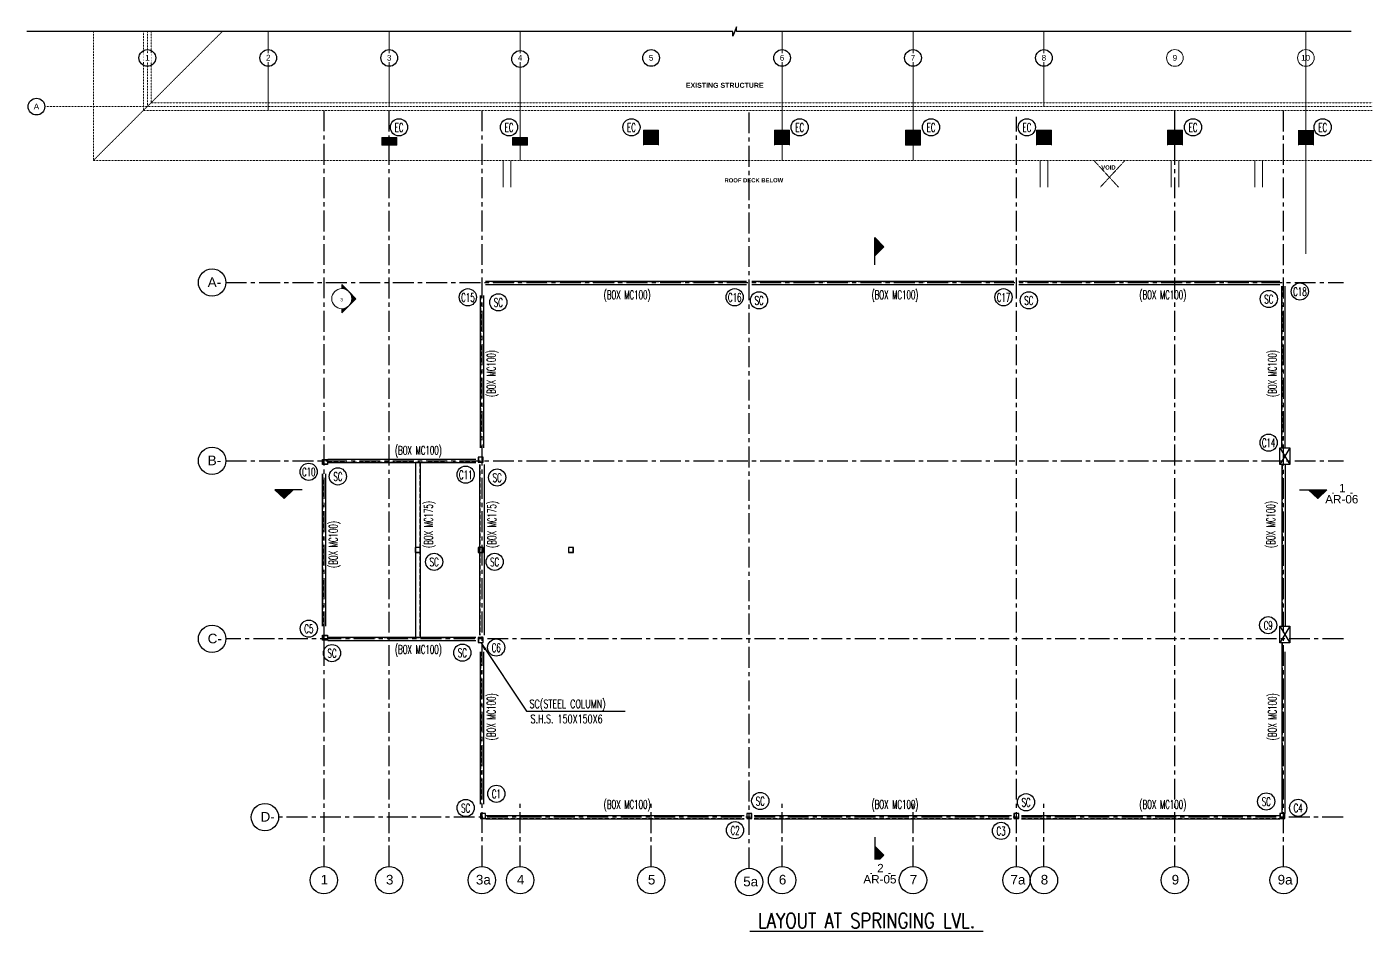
# Model space of a CAD drawing. Header units: millimetres. Extents: x 2659630 to 6742168, y -2425387 to -732288.
# Drawn here: x 3465220 to 3505488, y -1014501 to -987438 of the extents above; entities that cross this region are included whole.
import ezdxf
from ezdxf.enums import TextEntityAlignment as Align

# ---------------------------------------------------------------- set-up
doc = ezdxf.new("R2010")
doc.units = ezdxf.units.MM
for name, pattern in [('CENTER', [2, 1.25, -0.25, 0.25, -0.25]), ('DASHED', [0.75, 0.5, -0.25]), ('Grid Line', [22.225, 12.7, -3.175, 3.175, -3.175]), ('Hidden', [7.14375, 4.7625, -2.38125]), ('HIDDEN2', [0.1875, 0.125, -0.0625])]:
    doc.linetypes.add(name, pattern=pattern)
for name, color, linetype, lineweight in [('A-AREA-IDEN', 2, 'Continuous', 9), ('A-hatch', 253, 'Continuous', 0), ('A-OVERHEAD LINE', 31, 'Continuous', 9), ('A-RCC', 2, 'Continuous', 0), ('A-STRUCTURE ABOVE', 251, 'DASHED', 0), ('A-WALL', 113, 'Continuous', 9), ('G-ANNO-SYMB', 111, 'Continuous', 9), ('S-GRID', 1, 'Continuous', 9), ('S-GRID-IDEN', 1, 'Continuous', 9)]:
    doc.layers.add(name, color=color, linetype=linetype, lineweight=lineweight)
for name, color, linetype in [('A-LINE 08', 8, 'Continuous'), ('S-BEAM INNER', 4, 'HIDDEN2'), ('S-BEAM NO', 3, 'Continuous'), ('S-BRECK LINE', 8, 'Continuous'), ('S-COLUMN', 1, 'Continuous'), ('S-COLUMN CIRCLE', 9, 'Continuous'), ('S-COLUMN NO', 2, 'Continuous'), ('S-GRIDE CIRCLE', 8, 'Continuous'), ('S-GRIDE LINE', 8, 'CENTER'), ('S-GRIDE NO', 1, 'Continuous'), ('S-ISMC', 2, 'Continuous'), ('S-SECTION MARK', 1, 'Continuous'), ('S-TITIL', 6, 'Continuous')]:
    doc.layers.add(name, color=color, linetype=linetype)
doc.styles.add('Arial', font='arial.ttf', dxfattribs={"height": 123})
doc.styles.add('Arial_1', font='arial.ttf', dxfattribs={"height": 98.353293})
doc.styles.add('Arial_2', font='arial.ttf', dxfattribs={"height": 121.981135})
doc.styles.add('Arial_B', font='arialbd.ttf', dxfattribs={"height": 125.853552})
doc.styles.add('ROMANS', font='r.shx', dxfattribs={"width": 0.7})
doc.dimstyles.new('dim100', dxfattribs={"dimtxt": 250, "dimasz": 250, "dimexe": 200, "dimexo": 200, "dimgap": 100, "dimtad": 1, "dimdec": 0, "dimrnd": 1, "dimzin": 0, "dimdsep": 46, "dimtxsty": 'ROMANS', "dimcen": 0, "dimclrd": 5, "dimclre": 5, "dimclrt": 4, "dimadec": 0, "dimazin": 0, "dimtfac": 1, "dimtdec": 0, "dimtix": 1, "dimtofl": 0, "dimtmove": 2, "dimatfit": 3, "dimfxl": 1, "dimtolj": 1, "dimtzin": 0, "dimlwd": -1, "dimlwe": -1, "dimarcsym": 0})
pattern_1 = [(225, (3578457.788, -999451.148), (15.2387667, -15.2387667), [])]
pattern_2 = [(45, (3488765.2, -1086823.8), (15.2387667, -15.2387667), [])]
pattern_3 = [(315, (3398321.202, -999451.148), (-15.2387667, -15.2387667), [])]
pattern_4 = [(315, (3488765.2, -919418.696), (15.2387667, 15.2387667), [])]

# ---------------------------------------------------------------- blocks, each defined once
blk = doc.blocks.new('Section - M_Section Head - Filled-1049-GROUND FLOOR PLAN-01')
at = {"layer": 'G-ANNO-SYMB'}
h = blk.add_hatch(color=256, dxfattribs=at)
edge = h.paths.add_edge_path(flags=0)
edge.add_line((-6, 8.49), (-6, 6))
edge.add_arc((-6, 0), 6, 90, 135)
edge.add_line((-10.24, 4.24), (-6, 8.49))
h = blk.add_hatch(color=256, dxfattribs=at)
edge = h.paths.add_edge_path(flags=0)
edge.add_line((-6, 8.49), (-1.76, 4.24))
edge.add_arc((-6, 0), 6, 45, 90)
edge.add_line((-6, 6), (-6, 8.49))
h = blk.add_hatch(color=256, dxfattribs=at)
edge = h.paths.add_edge_path(flags=0)
edge.add_line((-14.49, 0), (-10.24, 4.24))
edge.add_arc((-6, 0), 6, 135, 180)
edge.add_line((-12, 0), (-14.49, 0))
h = blk.add_hatch(color=256, dxfattribs=at)
edge = h.paths.add_edge_path(flags=0)
edge.add_line((2.49, 0), (0, 0))
edge.add_arc((-6, 0), 6, 360, 405)
edge.add_line((-1.76, 4.24), (2.49, 0))
for p, q in [((-6, 8.49), (-14.49, 0)), ((-6, 8.49), (-10.24, 4.24)), ((-6, 8.49), (2.49, 0)), ((-6, 6), (-6, 8.49)), ((-6, 8.49), (-6, 6)), ((-1.76, 4.24), (-6, 8.49)), ((-10.24, 4.24), (-14.49, 0)), ((-12, 0), (-14.49, 0)), ((-14.49, 0), (-12, 0)), ((2.49, 0), (-1.76, 4.24)), ((0, 0), (2.49, 0)), ((0, 0), (2.49, 0))]:
    blk.add_line(p, q, dxfattribs=at)
for start, end in [(360, 180), (135, 180), (180, 360), (90, 135), (45, 90), (360, 45)]:
    blk.add_arc((-6, 0), 6, start, end, dxfattribs=at)
blk = doc.blocks.new('Grid - M_Grid Head - Circle_02-314212-GROUND FLOOR PLAN_01')
at = {"layer": 'A-LINE 08'}
blk.add_circle((0, 0), 5, dxfattribs=at)

msp = doc.modelspace()

# ---------------------------------------------------------------- hatches: boundary and pattern name
at = {"layer": 'A-hatch', "true_color": 0x939598}
h = msp.add_hatch(dxfattribs=at)
h.set_pattern_fill('ANSI31', color=252, scale=5, angle=359.9997012)
h.set_pattern_definition([(44.99970117, (-4843594.649, -3102320.298), (-11.225261605, 11.225378697), [])])
h.paths.add_polyline_path([(3475840.1, -990975.199), (3476290.1, -990975.197), (3476290.102, -990745.158), (3475840.102, -990745.156)])
h = msp.add_hatch(dxfattribs=at)
h.set_pattern_fill('ANSI31', color=252, scale=5, angle=359.9997012)
h.set_pattern_definition([(44.99970117, (-4839674.663, -3102320.319), (-11.225261605, 11.225378697), [])])
h.paths.add_polyline_path([(3479760.086, -990975.219), (3480210.086, -990975.217), (3480210.087, -990745.179), (3479760.087, -990745.176)])
at = {"layer": 'S-SECTION MARK', "ltscale": 5}
h = msp.add_hatch(dxfattribs=at)
h.set_pattern_fill('ANSI31', color=256, scale=172.406964, angle=270, style=0)
h.set_pattern_definition(pattern_4)
h.paths.add_polyline_path([(3490871.308, -994015.836), (3490604.179, -993743.971), (3490604.179, -994287.702)])
h = msp.add_hatch(dxfattribs=at)
h.set_pattern_fill('ANSI31', color=256, scale=172.406964, angle=270, style=0)
h.set_pattern_definition(pattern_4)
h.paths.add_polyline_path([(3490871.308, -994015.836), (3490604.179, -993743.971), (3490604.179, -994287.702)])
h = msp.add_hatch(dxfattribs=at)
h.set_pattern_fill('ANSI31', color=256, scale=172.406964, angle=270, style=0)
h.set_pattern_definition(pattern_4)
h.paths.add_polyline_path([(3490871.308, -994015.836), (3490604.179, -993743.971), (3490604.179, -994287.702)])
h = msp.add_hatch(dxfattribs=at)
h.set_pattern_fill('ANSI31', color=256, scale=172.406964, angle=360, style=0)
h.set_pattern_definition(pattern_3)
h.paths.add_polyline_path([(3472918.343, -1001557.256), (3472646.478, -1001290.126), (3473190.208, -1001290.126)])
h = msp.add_hatch(dxfattribs=at)
h.set_pattern_fill('ANSI31', color=256, scale=172.406964, angle=360, style=0)
h.set_pattern_definition(pattern_3)
h.paths.add_polyline_path([(3472918.343, -1001557.256), (3472646.478, -1001290.126), (3473190.208, -1001290.126)])
h = msp.add_hatch(dxfattribs=at)
h.set_pattern_fill('ANSI31', color=256, scale=172.406964, angle=360, style=0)
h.set_pattern_definition(pattern_3)
h.paths.add_polyline_path([(3472918.343, -1001557.256), (3472646.478, -1001290.126), (3473190.208, -1001290.126)])
h = msp.add_hatch(dxfattribs=at)
h.set_pattern_fill('ANSI31', color=256, scale=172.406964, angle=180, style=0)
h.set_pattern_definition(pattern_1)
h.paths.add_polyline_path([(3503860.647, -1001557.256), (3504132.513, -1001290.126), (3503588.782, -1001290.126)])
h = msp.add_hatch(dxfattribs=at)
h.set_pattern_fill('ANSI31', color=256, scale=172.406964, angle=180, style=0)
h.set_pattern_definition(pattern_1)
h.paths.add_polyline_path([(3503860.647, -1001557.256), (3504132.513, -1001290.126), (3503588.782, -1001290.126)])
h = msp.add_hatch(dxfattribs=at)
h.set_pattern_fill('ANSI31', color=256, scale=172.406964, angle=180, style=0)
h.set_pattern_definition(pattern_1)
h.paths.add_polyline_path([(3503860.647, -1001557.256), (3504132.513, -1001290.126), (3503588.782, -1001290.126)])
h = msp.add_hatch(dxfattribs=at)
h.set_pattern_fill('ANSI31', color=256, scale=172.406964, angle=90, style=0)
h.set_pattern_definition(pattern_2)
h.paths.add_polyline_path([(3490871.308, -1012226.66), (3490604.179, -1012498.526), (3490604.179, -1011954.795)])
h = msp.add_hatch(dxfattribs=at)
h.set_pattern_fill('ANSI31', color=256, scale=172.406964, angle=90, style=0)
h.set_pattern_definition(pattern_2)
h.paths.add_polyline_path([(3490871.308, -1012226.66), (3490604.179, -1012498.526), (3490604.179, -1011954.795)])
h = msp.add_hatch(dxfattribs=at)
h.set_pattern_fill('ANSI31', color=256, scale=172.406964, angle=90, style=0)
h.set_pattern_definition(pattern_2)
h.paths.add_polyline_path([(3490871.308, -1012226.66), (3490604.179, -1012498.526), (3490604.179, -1011954.795)])

# ---------------------------------------------------------------- linework, layer by layer
at = {"layer": 'A-hatch', "color": 252, "true_color": 0x939598}
for points in [[(3484130.101, -990975.16), (3483680.177, -990525.157), (3484130.101, -990525.16)], [(3483680.177, -990975.157), (3483680.177, -990525.157), (3484130.101, -990975.16)], [(3488050.101, -990975.18), (3487600.177, -990525.178), (3488050.101, -990525.18)], [(3487600.177, -990975.178), (3487600.177, -990525.178), (3488050.101, -990975.18)], [(3491970.101, -990975.201), (3491520.177, -990525.198), (3491970.101, -990525.201)], [(3491520.177, -990975.198), (3491520.177, -990525.198), (3491970.101, -990975.201)], [(3495890.101, -990975.221), (3495440.177, -990525.219), (3495890.101, -990525.221)], [(3495440.177, -990975.219), (3495440.177, -990525.219), (3495890.101, -990975.221)], [(3499360.103, -990975.239), (3499360.101, -990975.239), (3499360.103, -990525.239)], [(3499360.175, -990975.239), (3499360.103, -990525.239), (3499360.175, -990525.239)], [(3499360.103, -990975.239), (3499360.103, -990525.239), (3499360.175, -990975.239)], [(3499360.177, -990975.239), (3499360.175, -990525.239), (3499360.177, -990525.239)], [(3499360.175, -990975.239), (3499360.175, -990525.239), (3499360.177, -990975.239)], [(3499810.101, -990975.241), (3499360.177, -990525.239), (3499810.101, -990525.241)], [(3499360.177, -990975.239), (3499360.177, -990525.239), (3499810.101, -990975.241)], [(3499810.101, -990975.241), (3499810.101, -990525.241), (3499810.103, -990525.241)], [(3503280.103, -990975.259), (3503280.101, -990975.259), (3503280.103, -990525.264)], [(3503280.175, -990975.259), (3503280.103, -990525.264), (3503280.175, -990525.264)], [(3503280.103, -990975.259), (3503280.103, -990525.264), (3503280.175, -990975.259)], [(3503280.177, -990975.259), (3503280.175, -990525.264), (3503280.177, -990525.264)], [(3503280.175, -990975.259), (3503280.175, -990525.264), (3503280.177, -990975.259)], [(3503730.101, -990975.262), (3503280.177, -990525.264), (3503730.101, -990525.266)], [(3503280.177, -990975.259), (3503280.177, -990525.264), (3503730.101, -990975.262)], [(3503730.101, -990975.262), (3503730.101, -990525.266), (3503730.103, -990525.266)]]:
    msp.add_solid(points, dxfattribs=at)
at = {"layer": 'A-OVERHEAD LINE', "linetype": 'Hidden'}
for p, q in [((3497163.948, -991439.343), (3497901.648, -992239.047)), ((3497348.666, -992239.047), (3498086.379, -991439.348))]:
    msp.add_line(p, q, dxfattribs=at)
at = {"layer": 'A-RCC'}
for p, q in [((3483680.103, -990525.157), (3483680.101, -990975.159)), ((3484130.103, -990525.16), (3483680.103, -990525.157)), ((3484130.101, -990975.161), (3484130.103, -990525.16)), ((3487600.103, -990525.178), (3487600.101, -990975.178)), ((3488050.103, -990525.18), (3487600.103, -990525.178)), ((3488050.101, -990975.18), (3488050.103, -990525.18)), ((3495440.103, -990525.219), (3495440.101, -990975.219)), ((3495440.103, -990525.219), (3495440.101, -990975.312)), ((3495890.103, -990525.221), (3495440.103, -990525.219)), ((3495890.103, -990525.221), (3495440.103, -990525.219)), ((3495890.101, -990975.221), (3495890.103, -990525.221)), ((3495890.101, -990975.221), (3495890.103, -990525.221)), ((3499360.103, -990525.239), (3499360.101, -990975.239)), ((3499810.103, -990525.241), (3499360.103, -990525.239)), ((3499810.101, -990975.241), (3499810.103, -990525.241)), ((3503280.101, -990975.259), (3503280.103, -990525.264)), ((3503730.103, -990525.266), (3503730.101, -990975.262)), ((3475840.087, -990745.122), (3475840.086, -990975.122)), ((3475840.086, -990975.122), (3476290.086, -990975.124)), ((3476290.087, -990745.124), (3475840.087, -990745.122)), ((3475840.102, -990745.116), (3475840.101, -990975.116)), ((3475840.101, -990975.116), (3476290.101, -990975.119)), ((3476290.102, -990745.119), (3475840.102, -990745.116)), ((3476290.086, -990975.124), (3476290.087, -990745.124)), ((3476290.101, -990975.119), (3476290.102, -990745.119)), ((3479760.087, -990745.142), (3479760.086, -990975.142)), ((3479760.086, -990975.142), (3480210.086, -990975.145)), ((3480210.087, -990745.145), (3479760.087, -990745.142)), ((3480210.086, -990975.145), (3480210.087, -990745.145))]:
    msp.add_line(p, q, dxfattribs=at)
msp.add_lwpolyline([(3491970.101, -990975.201), (3491970.103, -990525.201), (3491520.103, -990525.198), (3491520.101, -990975.294), (3491971.072, -990975.184), (3491521.072, -990975.182)], dxfattribs=at)
at = {"layer": 'A-STRUCTURE ABOVE', "color": 252, "linetype": 'Hidden', "ltscale": 0.005, "true_color": 0x939598}
for p, q in [((3467210.118, -987575.023), (3467210.098, -991439.187)), ((3471074.318, -987575.023), (3467210.105, -991439.199)), ((3468710.108, -989938.768), (3468710.12, -987575.023)), ((3468825.182, -987575.023), (3468825.182, -989824.206)), ((3468940.109, -989708.529), (3468940.12, -987575.023)), ((3468940.109, -989708.529), (3505488.117, -989709.81)), ((3465756.5, -989824.206), (3505488.117, -989824.206)), ((3505488.117, -989939.758), (3468710.108, -989938.768)), ((3467210.098, -991439.187), (3505488.117, -991439.387))]:
    msp.add_line(p, q, dxfattribs=at)
at = {"layer": 'A-WALL', "color": 1}
msp.add_line((3476290.101, -990975.215), (3476290.102, -990745.156), dxfattribs=at)
at = {"layer": 'A-WALL'}
for p, q in [((3479475.182, -992239.047, 0), (3479475.182, -991439.251, 0)), ((3479705.182, -991439.252, 0), (3479705.182, -992239.047, 0)), ((3499470.099, -992239.047), (3499470.099, -991439.355)), ((3499699.947, -991439.356), (3499699.946, -992239.047)), ((3501975.182, -991439.368, 0), (3501975.182, -992239.047, 0)), ((3502205.182, -992239.047, 0), (3502205.182, -991439.37, 0))]:
    msp.add_line(p, q, dxfattribs=at)
for points in [[(3495550.063, -992239.047), (3495550.054, -991439.335)], [(3495780.193, -991439.336), (3495780.202, -992239.047)]]:
    msp.add_lwpolyline(points, dxfattribs=at)
at = {"layer": 'G-ANNO-SYMB'}
for p, q in [((3504301.781, -1001397.927), (3504901.781, -1001397.927)), ((3490475.299, -1012772.834), (3491075.299, -1012772.834))]:
    msp.add_line(p, q, dxfattribs=at)
at = {"layer": 'S-BEAM INNER', "color": 8, "ltscale": 1000}
for p, q in [((3478951.804, -995056.609), (3486765.599, -995056.609)), ((3478951.804, -995146.609), (3486765.599, -995146.609)), ((3486915.599, -995056.606), (3494765.666, -995056.606)), ((3486915.599, -995146.606), (3494765.666, -995146.606)), ((3494915.666, -995056.606), (3502728.554, -995056.606)), ((3494915.666, -995146.606), (3502728.554, -995146.606)), ((3502783.564, -995201.609), (3502783.564, -1000039.938)), ((3502873.564, -995201.609), (3502873.564, -1000039.938)), ((3478795.182, -995474.932), (3478795.182, -1000039.936)), ((3478885.182, -995474.932), (3478885.182, -1000039.936)), ((3474225.157, -1000469.933), (3478655.17, -1000469.933)), ((3474225.158, -1000379.933), (3478655.17, -1000379.933)), ((3476857.127, -1000474.933), (3476857.127, -1005704.933)), ((3476987.127, -1000474.933), (3476987.127, -1005704.933)), ((3478775.182, -1000539.935), (3478775.182, -1005639.934)), ((3478905.182, -1000539.935), (3478905.182, -1005639.934)), ((3502795.182, -1000534.935), (3502795.182, -1005369.937)), ((3502885.182, -1000534.935), (3502885.182, -1005369.937)), ((3474065.182, -1000809.932), (3474065.184, -1005369.938)), ((3474155.182, -1000809.932), (3474155.184, -1005369.938)), ((3474225.157, -1005799.933), (3478655.17, -1005799.933)), ((3474225.158, -1005709.933), (3478655.17, -1005709.933)), ((3502795.182, -1005869.936), (3502795.182, -1010978.315)), ((3478795.182, -1006139.933), (3478795.182, -1010704.937)), ((3478885.182, -1006139.933), (3478885.182, -1010704.937)), ((3502873.564, -1006143.314), (3502873.564, -1010978.315)), ((3478955.172, -1011044.933), (3486692.42, -1011044.933)), ((3478955.172, -1011134.933), (3486692.42, -1011134.933)), ((3486992.408, -1011044.933), (3494692.482, -1011044.933)), ((3486992.408, -1011134.933), (3494692.482, -1011134.933)), ((3494992.475, -1011044.933), (3502729.722, -1011044.933)), ((3494992.475, -1011134.933), (3502729.722, -1011134.933))]:
    msp.add_line(p, q, dxfattribs=at)
at = {"layer": 'S-BRECK LINE'}
msp.add_lwpolyline([(3504860.562, -987575.023), (3486464.99, -987575.023), (3486464.99, -987437.649), (3486352.174, -987712.397), (3486352.174, -987575.023), (3465219.829, -987575.023)], dxfattribs=at)
at = {"layer": 'S-COLUMN', "color": 1}
for p, q in [((3502725.2, -1000039.936), (3503025.185, -1000540.036)), ((3503025.202, -1000039.936), (3502725.2, -1000539.935)), ((3502725.188, -1005369.937), (3503025.199, -1005869.933)), ((3503025.191, -1005369.937), (3502725.188, -1005869.936))]:
    msp.add_line(p, q, dxfattribs=at)
for points in [[(3502725.186, -1000539.937), (3502725.186, -1000039.938), (3503025.188, -1000039.938), (3503025.188, -1000539.937)], [(3502725.179, -1005869.936), (3502725.179, -1005369.937), (3503025.181, -1005369.937), (3503025.181, -1005869.936)]]:
    msp.add_lwpolyline(points, close=True, dxfattribs=at)
at = {"layer": 'S-COLUMN CIRCLE'}
for centre in [(3476358.178, -990442.861), (3476358.178, -990442.861), (3479651.813, -990442.861), (3479651.813, -990442.861), (3483315.877, -990442.861), (3483315.877, -990442.861), (3488353.228, -990442.861), (3488353.228, -990442.861), (3492285.842, -990442.861), (3492285.842, -990442.861), (3495153.614, -990442.861), (3495153.614, -990442.861), (3500126.695, -990442.861), (3500126.695, -990442.861), (3504008.039, -990442.861), (3504008.039, -990442.861), (3478420.824, -995529.343), (3479332.572, -995680.142), (3486406.66, -995529.343), (3487136.989, -995622.072), (3494453.726, -995529.343), (3495210.564, -995622.072), (3502394.932, -995580.059), (3503326.357, -995356.86), (3502390.388, -999881.463), (3473655.65, -1000752.941), (3474529.675, -1000891.565), (3478353.18, -1000838.266), (3479296.167, -1000924.934), (3477410.174, -1003448.883), (3479220.555, -1003448.883), (3502377.122, -1005343.953), (3473658.106, -1005446.515), (3479268.698, -1006014.553), (3474352.191, -1006179.779), (3478254.75, -1006167.646), (3479273.404, -1010390.048), (3478355.413, -1010814.21), (3487172.692, -1010605.034), (3495129.62, -1010644.419), (3502319.141, -1010620.253), (3503273.359, -1010811.205), (3486418.304, -1011481.56), (3494380.53, -1011501.03)]:
    msp.add_circle(centre, 257.143, dxfattribs=at)
at = {"layer": 'S-COLUMN NO', "ltscale": 2500}
msp.add_line((3474110.182, -1005508.328), (3474110.182, -1005981.856), dxfattribs=at)
for points in [[(3474069.953, -1000385.015), (3474219.953, -1000385.015), (3474219.953, -1000535.015), (3474069.953, -1000535.015)], [(3474075.953, -1000391.015), (3474213.953, -1000391.015), (3474213.953, -1000529.015), (3474075.953, -1000529.015)], [(3478730.596, -1000464.502), (3478880.596, -1000464.502), (3478880.596, -1000314.502), (3478730.596, -1000314.502)], [(3478736.596, -1000458.502), (3478874.596, -1000458.502), (3478874.596, -1000320.502), (3478736.596, -1000320.502)], [(3476847.151, -1003167.958), (3476997.151, -1003167.958), (3476997.151, -1003017.958), (3476847.151, -1003017.958)], [(3476847.151, -1003167.958), (3476997.151, -1003167.958), (3476997.151, -1003017.958), (3476847.151, -1003017.958)], [(3476847.151, -1003167.958), (3476997.151, -1003167.958), (3476997.151, -1003017.958), (3476847.151, -1003017.958)], [(3476847.151, -1003167.958), (3476997.151, -1003167.958), (3476997.151, -1003017.958), (3476847.151, -1003017.958)], [(3476847.162, -1003167.958), (3476997.162, -1003167.958), (3476997.162, -1003017.958), (3476847.162, -1003017.958)], [(3476853.151, -1003161.958), (3476991.151, -1003161.958), (3476991.151, -1003023.958), (3476853.151, -1003023.958)], [(3476853.151, -1003161.958), (3476991.151, -1003161.958), (3476991.151, -1003023.958), (3476853.151, -1003023.958)], [(3476853.151, -1003161.958), (3476991.151, -1003161.958), (3476991.151, -1003023.958), (3476853.151, -1003023.958)], [(3476853.151, -1003161.958), (3476991.151, -1003161.958), (3476991.151, -1003023.958), (3476853.151, -1003023.958)], [(3476853.162, -1003161.958), (3476991.162, -1003161.958), (3476991.162, -1003023.958), (3476853.162, -1003023.958)], [(3478730.171, -1003167.958), (3478880.171, -1003167.958), (3478880.171, -1003017.958), (3478730.171, -1003017.958)], [(3478730.171, -1003167.958), (3478880.171, -1003167.958), (3478880.171, -1003017.958), (3478730.171, -1003017.958)], [(3478730.182, -1003167.958), (3478880.182, -1003167.958), (3478880.182, -1003017.958), (3478730.182, -1003017.958)], [(3478730.182, -1003167.958), (3478880.182, -1003167.958), (3478880.182, -1003017.958), (3478730.182, -1003017.958)], [(3478736.171, -1003161.958), (3478874.171, -1003161.958), (3478874.171, -1003023.958), (3478736.171, -1003023.958)], [(3478736.171, -1003161.958), (3478874.171, -1003161.958), (3478874.171, -1003023.958), (3478736.171, -1003023.958)], [(3478736.182, -1003161.958), (3478874.182, -1003161.958), (3478874.182, -1003023.958), (3478736.182, -1003023.958)], [(3478736.182, -1003161.958), (3478874.182, -1003161.958), (3478874.182, -1003023.958), (3478736.182, -1003023.958)], [(3481430.208, -1003167.961), (3481580.208, -1003167.961), (3481580.208, -1003017.961), (3481430.208, -1003017.961)], [(3481430.208, -1003167.961), (3481580.208, -1003167.961), (3481580.208, -1003017.961), (3481430.208, -1003017.961)], [(3481436.208, -1003161.961), (3481574.208, -1003161.961), (3481574.208, -1003023.961), (3481436.208, -1003023.961)], [(3481436.208, -1003161.961), (3481574.208, -1003161.961), (3481574.208, -1003023.961), (3481436.208, -1003023.961)], [(3474069.953, -1005644.945), (3474219.953, -1005644.945), (3474219.953, -1005794.945), (3474069.953, -1005794.945)], [(3474075.953, -1005650.945), (3474213.953, -1005650.945), (3474213.953, -1005788.945), (3474075.953, -1005788.945)], [(3478730.171, -1005864.949), (3478880.171, -1005864.949), (3478880.171, -1005714.949), (3478730.171, -1005714.949)], [(3478736.171, -1005858.949), (3478874.171, -1005858.949), (3478874.171, -1005720.949), (3478736.171, -1005720.949)], [(3478801.804, -1011128.315), (3478951.804, -1011128.315), (3478951.804, -1010978.315), (3478801.804, -1010978.315)], [(3478807.804, -1011122.315), (3478945.804, -1011122.315), (3478945.804, -1010984.315), (3478807.804, -1010984.315)], [(3486766.726, -1011128.315), (3486916.726, -1011128.315), (3486916.726, -1010978.315), (3486766.726, -1010978.315)], [(3486772.726, -1011122.315), (3486910.726, -1011122.315), (3486910.726, -1010984.315), (3486772.726, -1010984.315)], [(3494766.789, -1011128.315), (3494916.789, -1011128.315), (3494916.789, -1010978.315), (3494766.789, -1010978.315)], [(3494772.789, -1011122.315), (3494910.789, -1011122.315), (3494910.789, -1010984.315), (3494772.789, -1010984.315)], [(3502728.564, -1011128.315), (3502878.564, -1011128.315), (3502878.564, -1010978.315), (3502728.564, -1010978.315)], [(3502734.564, -1011122.315), (3502872.564, -1011122.315), (3502872.564, -1010984.315), (3502734.564, -1010984.315)]]:
    msp.add_lwpolyline(points, close=True, dxfattribs=at)
at = {"layer": 'S-GRID', "linetype": 'Grid Line'}
for p, q in [((3472445.182, -987575.023), (3472445.182, -989939.214)), ((3476065.182, -989824.206), (3476065.182, -987575.023)), ((3479985.182, -991439.254), (3479985.182, -987575.023)), ((3487825.182, -991439.295), (3487825.182, -987575.023)), ((3491745.182, -991439.315), (3491745.182, -987575.023)), ((3495665.182, -989824.206), (3495665.182, -987575.023)), ((3503505.182, -994234.019), (3503505.182, -987575.023))]:
    msp.add_line(p, q, dxfattribs=at)
at = {"layer": 'S-GRID-IDEN'}
for centre in [(3495665.182, -988367.616), (3499585.182, -988367.616), (3503505.182, -988367.616)]:
    msp.add_circle(centre, 250, dxfattribs=at)
at = {"layer": 'S-GRIDE CIRCLE'}
for centre in [(3470762.963, -995089.866), (3470762.963, -995089.866), (3470762.963, -995089.866), (3470762.963, -1000424.868), (3470762.963, -1000424.868), (3470762.963, -1000424.868), (3470762.963, -1005754.868), (3470762.963, -1005754.868), (3470762.963, -1005754.868), (3472345.72, -1011089.933), (3472345.72, -1011089.933), (3472345.72, -1011089.933), (3474110.182, -1012975.494), (3474110.182, -1012975.494), (3474110.182, -1012975.494), (3476065.182, -1012975.494), (3476065.182, -1012975.494), (3476065.182, -1012975.494), (3478840.182, -1012975.494), (3478840.182, -1012975.494), (3478840.182, -1012975.494), (3479985.182, -1012975.494), (3479985.182, -1012975.494), (3479985.182, -1012975.494), (3483905.182, -1012975.494), (3483905.182, -1012975.494), (3483905.182, -1012975.494), (3486841.724, -1013031.166), (3486841.724, -1013031.166), (3486841.724, -1013031.166), (3487825.182, -1012975.494), (3487825.182, -1012975.494), (3487825.182, -1012975.494), (3491745.182, -1012975.494), (3491745.182, -1012975.494), (3491745.182, -1012975.494), (3494841.791, -1012975.494), (3494841.791, -1012975.494), (3494841.791, -1012975.494), (3495665.182, -1012975.494), (3495665.182, -1012975.494), (3495665.182, -1012975.494), (3499585.182, -1012975.494), (3499585.182, -1012975.494), (3499585.182, -1012975.494), (3502840.182, -1012975.494), (3502840.182, -1012975.494), (3502840.182, -1012975.494)]:
    msp.add_circle(centre, 409.836, dxfattribs=at)
at = {"layer": 'S-GRIDE LINE', "ltscale": 500}
for p, q in [((3474110.182, -989936.479), (3474110.182, -1012565.658)), ((3476065.182, -1012565.658), (3476065.182, -989936.479)), ((3478840.182, -989936.479), (3478840.182, -1012565.658)), ((3486841.724, -1012621.33), (3486841.724, -989936.479)), ((3494841.791, -1012565.658), (3494841.791, -990125.638)), ((3499585.182, -1012565.658), (3499585.182, -989936.479)), ((3502840.182, -1012565.658), (3502840.182, -989936.479)), ((3471172.797, -995090.034), (3504630.784, -995090.034)), ((3471172.799, -995089.932), (3504630.787, -995089.932)), ((3471172.799, -1000424.933), (3504630.787, -1000424.933)), ((3504628.109, -1005754.933), (3471172.799, -1005754.933)), ((3479985.182, -1012565.658), (3479985.182, -1010565.658)), ((3483905.182, -1012565.658), (3483905.182, -1010565.658)), ((3487825.182, -1012565.658), (3487825.182, -1010565.658)), ((3491745.182, -1012565.658), (3491745.182, -1010565.658)), ((3495665.182, -1012565.658), (3495665.182, -1010565.658)), ((3504620.796, -1011089.933), (3472755.556, -1011089.933))]:
    msp.add_line(p, q, dxfattribs=at)
at = {"layer": 'S-ISMC', "lineweight": -2}
for p, q in [((3478951.804, -995051.609), (3486765.599, -995051.609)), ((3478951.804, -995151.609), (3486765.599, -995151.609)), ((3486915.599, -995051.606), (3494765.666, -995051.606)), ((3486915.599, -995151.606), (3494765.666, -995151.606)), ((3494915.666, -995051.606), (3502728.554, -995051.606)), ((3494915.666, -995151.606), (3502728.554, -995151.606)), ((3502778.564, -995201.609), (3502778.564, -1000039.938)), ((3502878.564, -995201.609), (3502878.564, -1000039.938)), ((3478790.182, -995474.932), (3478790.182, -1000039.936)), ((3478890.182, -995474.932), (3478890.182, -1000039.936)), ((3474225.157, -1000474.933), (3478655.17, -1000474.933)), ((3474225.158, -1000374.933), (3478655.17, -1000374.933)), ((3476852.127, -1000474.933), (3476852.127, -1005704.933)), ((3476992.127, -1000474.933), (3476992.127, -1005704.933)), ((3478770.182, -1000539.935), (3478770.182, -1005639.934)), ((3478910.182, -1000539.935), (3478910.182, -1005639.934)), ((3502790.182, -1000534.935), (3502790.182, -1005369.937)), ((3502890.182, -1000534.935), (3502890.182, -1005369.937)), ((3474060.182, -1000809.932), (3474060.184, -1005369.938)), ((3474160.182, -1000809.932), (3474160.184, -1005369.938)), ((3474225.157, -1005804.933), (3478655.17, -1005804.933)), ((3474225.158, -1005704.933), (3478655.17, -1005704.933)), ((3502790.182, -1005869.936), (3502790.182, -1010978.315)), ((3478790.182, -1006139.933), (3478790.182, -1010704.937)), ((3478890.182, -1006139.933), (3478890.182, -1010704.937)), ((3502878.564, -1006143.314), (3502878.564, -1010978.315)), ((3478955.172, -1011039.933), (3486692.42, -1011039.933)), ((3486992.408, -1011039.933), (3494692.482, -1011039.933)), ((3494992.475, -1011039.933), (3502729.722, -1011039.933)), ((3478955.172, -1011139.933), (3486692.42, -1011139.933)), ((3486992.408, -1011139.933), (3494692.482, -1011139.933)), ((3494992.475, -1011139.933), (3502729.722, -1011139.933))]:
    msp.add_line(p, q, dxfattribs=at)
at = {"layer": 'S-SECTION MARK'}
for p, q in [((3490604.179, -994556.829), (3490604.179, -993743.971)), ((3490604.179, -994556.829), (3490604.179, -993743.971)), ((3490604.179, -994556.829), (3490604.179, -993743.971)), ((3490604.179, -993743.971), (3490871.308, -994015.836)), ((3490604.179, -993743.971), (3490871.308, -994015.836)), ((3490604.179, -993743.971), (3490871.308, -994015.836)), ((3490604.179, -994287.702), (3490871.308, -994015.836)), ((3490604.179, -994287.702), (3490871.308, -994015.836)), ((3490604.179, -994287.702), (3490871.308, -994015.836)), ((3473459.336, -1001290.126), (3472646.478, -1001290.126)), ((3473459.336, -1001290.126), (3472646.478, -1001290.126)), ((3473459.336, -1001290.126), (3472646.478, -1001290.126)), ((3472646.478, -1001290.126), (3472918.343, -1001557.256)), ((3473190.208, -1001290.126), (3472918.343, -1001557.256)), ((3473190.208, -1001290.126), (3472918.343, -1001557.256)), ((3473190.208, -1001290.126), (3472918.343, -1001557.256)), ((3503319.655, -1001290.126), (3504132.513, -1001290.126)), ((3503319.655, -1001290.126), (3504132.513, -1001290.126)), ((3503319.655, -1001290.126), (3504132.513, -1001290.126)), ((3503588.782, -1001290.126), (3503860.647, -1001557.256)), ((3503588.782, -1001290.126), (3503860.647, -1001557.256)), ((3503588.782, -1001290.126), (3503860.647, -1001557.256)), ((3504132.513, -1001290.126), (3503860.647, -1001557.256)), ((3490604.179, -1011685.668), (3490604.179, -1012498.526)), ((3490604.179, -1011685.668), (3490604.179, -1012498.526)), ((3490604.179, -1011685.668), (3490604.179, -1012498.526)), ((3490604.179, -1011954.795), (3490871.308, -1012226.66)), ((3490604.179, -1011954.795), (3490871.308, -1012226.66)), ((3490604.179, -1011954.795), (3490871.308, -1012226.66)), ((3490604.179, -1012498.526), (3490871.308, -1012226.66))]:
    msp.add_line(p, q, dxfattribs=at)

# ---------------------------------------------------------------- block references
at = {"layer": 'G-ANNO-SYMB', "xscale": -49.99999999999998, "yscale": 49.99999999999998, "zscale": 49.99999999999998, "rotation": 270}
msp.add_blockref('Section - M_Section Head - Filled-1049-GROUND FLOOR PLAN-01', (3474646.531, -995271.881), dxfattribs=at)
at = {"layer": 'S-GRID-IDEN', "xscale": 49.99999999999998, "yscale": 49.99999999999998, "zscale": 49.99999999999998}
for p, rotation in [((3468825.182, -988367.616), 180), ((3472445.182, -988367.616), 180), ((3465506.5, -989824.206), 269.9999999999996)]:
    msp.add_blockref('Grid - M_Grid Head - Circle_02-314212-GROUND FLOOR PLAN_01', p, dxfattribs=dict(at, rotation=rotation))
for p in [(3476065.182, -988367.616), (3479985.182, -988398.142), (3483905.182, -988367.616), (3487825.182, -988367.616), (3491745.182, -988367.616), (3495665.182, -988367.616)]:
    msp.add_blockref('Grid - M_Grid Head - Circle_02-314212-GROUND FLOOR PLAN_01', p, dxfattribs=at)

# ---------------------------------------------------------------- texts
at = {"layer": 'A-AREA-IDEN', "insert": (3486109.724, -989110.362), "char_height": 150, "width": 3285.24125, "attachment_point": 2, "line_spacing_factor": 0.938532, "style": 'Arial_B'}
msp.add_mtext('EXISTING STRUCTURE', dxfattribs=at)
at = {"layer": 'A-AREA-IDEN', "attachment_point": 2, "rotation": 0.1314106, "line_spacing_factor": 0.938532, "style": 'Arial_B'}
for s, insert, char_height, width in [('VOID', (3497595.863, -991581.827), 125.8536, 1345.94379), ('ROOF DECK BELOW', (3486980.254, -991966.129), 125.85355, 2314.45134)]:
    msp.add_mtext(s, dxfattribs=dict(at, insert=insert, char_height=char_height, width=width))
at = {"layer": 'G-ANNO-SYMB', "insert": (3474640.702, -995653.816), "char_height": 98.353, "width": 91.19402, "attachment_point": 8, "line_spacing_factor": 0.938532, "style": 'Arial_1'}
msp.add_mtext('3', dxfattribs=at)
at = {"layer": 'S-BEAM NO', "style": 'ROMANS', "width": 0.7}
for s, p in [('SC(STEEL COLUMN)', (3480266.99, -1007824.183, -38520.324)), ('S.H.S. 150X150X6', (3480295.175, -1008275.166, -38520.324))]:
    msp.add_text(s, height=250.00002, dxfattribs=at).set_placement(p)
at = {"layer": 'S-COLUMN NO', "style": 'ROMANS', "width": 0.6}
for s, height, p in [('EC', 257.1429, (3476359.546, -990448.391, 0)), ('EC', 257.1429, (3476359.546, -990448.391, 0)), ('EC', 257.1429, (3479653.181, -990448.391, 0)), ('EC', 257.1429, (3479653.181, -990448.391, 0)), ('EC', 257.1429, (3483317.245, -990448.391, 0)), ('EC', 257.1429, (3483317.245, -990448.391, 0)), ('EC', 257.1429, (3488354.597, -990448.391, 0)), ('EC', 257.1429, (3488354.597, -990448.391, 0)), ('EC', 257.1429, (3492287.21, -990448.391, 0)), ('EC', 257.1429, (3492287.21, -990448.391, 0)), ('EC', 257.1429, (3495154.982, -990448.391, 0)), ('EC', 257.1429, (3495154.982, -990448.391, 0)), ('EC', 257.1429, (3500128.064, -990448.391, 0)), ('EC', 257.1429, (3500128.064, -990448.391, 0)), ('EC', 257.1429, (3504009.408, -990448.391, 0)), ('EC', 257.1429, (3504009.408, -990448.391, 0)), ('C15', 257.1429, (3478422.192, -995534.873, 0)), ('(BOX MC100)', 257.14286, (3483188.022, -995455.949, 0)), ('C16', 257.1429, (3486408.028, -995534.873, 0)), ('(BOX MC100)', 257.14286, (3491206.68, -995455.949, 0)), ('C17', 257.1429, (3494455.095, -995534.873, 0)), ('(BOX MC100)', 257.14286, (3499223.056, -995455.949, 0)), ('C18', 257.1429, (3503327.725, -995362.391, 0)), ('SC', 257.1429, (3479333.94, -995685.672, 0)), ('SC', 257.1429, (3487138.358, -995627.603, 0)), ('SC', 257.1429, (3495211.932, -995627.603, 0)), ('SC', 257.1429, (3502396.301, -995585.59, 0)), ('C14', 257.1429, (3502391.756, -999886.994, 0)), ('(BOX MC100)', 257.14286, (3476938.65, -1000110.481, 0)), ('C10', 257.1429, (3473657.018, -1000758.471, 0)), ('SC', 257.1429, (3474531.044, -1000897.096, 0)), ('C11', 257.1429, (3478354.549, -1000843.796, 0)), ('SC', 257.1429, (3479297.536, -1000930.464, 0)), ('SC', 257.1429, (3477411.543, -1003454.413, 0)), ('SC', 257.1429, (3479221.924, -1003454.413, 0)), ('C5', 257.1429, (3473659.475, -1005452.045, 0)), ('C9', 257.1429, (3502378.49, -1005349.483, 0)), ('(BOX MC100)', 257.14286, (3476938.65, -1006070.26, 0)), ('C6', 257.1429, (3479270.066, -1006020.083, 0)), ('SC', 257.1429, (3474353.56, -1006185.309, 0)), ('SC', 257.1429, (3478256.119, -1006173.177, 0)), ('C1', 257.1429, (3479274.773, -1010395.578, 0)), ('C1', 257.1429, (3479274.773, -1010395.578, 0)), ('C1', 257.1429, (3479274.773, -1010395.578, 0)), ('SC', 257.1429, (3478356.781, -1010819.741, 0)), ('(BOX MC100)', 257.14286, (3483188.022, -1010707.763, 0)), ('SC', 257.1429, (3487174.061, -1010610.564, 0)), ('(BOX MC100)', 257.14286, (3491206.68, -1010707.763, 0)), ('SC', 257.1429, (3495130.988, -1010649.95, 0)), ('(BOX MC100)', 257.14286, (3499223.056, -1010707.763, 0)), ('SC', 257.1429, (3502320.51, -1010625.784, 0)), ('C4', 257.1429, (3503274.727, -1010816.736, 0)), ('C2', 257.1429, (3486419.673, -1011487.09, 0)), ('C3', 257.1429, (3494381.899, -1011506.56, 0))]:
    msp.add_text(s, height=height, dxfattribs=at).set_placement(p, align=Align.MIDDLE_CENTER)
for s, p in [('(BOX MC100)', (3479120.467, -997813.108, 0)), ('(BOX MC100)', (3502502.739, -997813.108, 0)), ('(BOX MC175)', (3477239.233, -1002331.804, 0)), ('(BOX MC175)', (3479140.467, -1002331.804, 0)), ('(BOX MC100)', (3502454.317, -1002331.804, 0)), ('(BOX MC100)', (3474390.468, -1002929.938, 0)), ('(BOX MC100)', (3479120.467, -1008087.666, 0)), ('(BOX MC100)', (3502502.739, -1008087.666, 0))]:
    msp.add_text(s, height=257.14286, rotation=90, dxfattribs=at).set_placement(p, align=Align.MIDDLE_CENTER)
at = {"layer": 'S-GRID-IDEN', "style": 'Arial'}
for s, height, p in [('8', 172.118, (3495598.669, -988448.329)), ('9', 172.118, (3499518.552, -988448.329)), ('10', 172.1183, (3503364.057, -988448.329))]:
    msp.add_text(s, height=height, dxfattribs=at).set_placement(p)
at = {"layer": 'S-GRIDE NO', "style": 'Arial'}
for s, height, p in [('A-', 287.9195, (3470632.138, -995222.868)), ('B-', 287.9195, (3470632.138, -1000557.87)), ('C-', 287.9195, (3470632.138, -1005887.87)), ('D-', 287.9195, (3472214.895, -1011222.935)), ('1', 287.919, (3474013.501, -1013105.333)), ('1', 287.919, (3474013.501, -1013105.333)), ('1', 287.919, (3474013.501, -1013105.333)), ('3', 287.919, (3475968.501, -1013105.333)), ('3a', 287.9195, (3478660.511, -1013105.333)), ('4', 287.919, (3479888.501, -1013105.333)), ('5', 287.919, (3483808.501, -1013105.333)), ('5a', 287.9195, (3486662.053, -1013161.004)), ('6', 287.919, (3487728.501, -1013105.333)), ('7', 287.919, (3491648.501, -1013105.333)), ('7a', 287.9195, (3494662.12, -1013105.333)), ('8', 287.919, (3495568.501, -1013105.333)), ('9', 287.919, (3499488.501, -1013105.333)), ('9a', 287.9195, (3502660.511, -1013105.333))]:
    msp.add_text(s, height=height, dxfattribs=at).set_placement(p)
at = {"layer": 'S-TITIL', "lineweight": 30, "style": 'ROMANS', "width": 0.8}
msp.add_text('%%U LAYOUT AT SPRINGING LVL. ', height=450, dxfattribs=at).set_placement((3490352.927, -1014185.524), align=Align.MIDDLE_CENTER)

# ---------------------------------------------------------------- leaders
at = {"layer": 'S-COLUMN NO', "ltscale": 2500}
msp.add_leader([(3478805.171, -1005864.949), (3480176.255, -1007915.828), (3483123.828, -1007915.828)], dimstyle='dim100', override={"dimgap": 100, "dimtad": 0}, dxfattribs=at)

# ---------------------------------------------------------------- next in the draw order: texts
at = {"layer": 'G-ANNO-SYMB', "char_height": 250.389, "width": 232.16303, "attachment_point": 2, "line_spacing_factor": 0.938532, "style": 'Arial_1', "bg_fill": 2}
for s, insert in [('1', (3504595.952, -1001114.993)), ('2', (3490769.469, -1012489.9))]:
    msp.add_mtext(s, dxfattribs=dict(at, insert=insert))
at = {"layer": 'S-GRID-IDEN', "char_height": 172.118, "attachment_point": 2, "line_spacing_factor": 0.938532, "style": 'Arial_2', "bg_fill": 3, "box_fill_scale": 1.25, "bg_fill_color": 0, "bg_fill_transparency": 0}
for s, insert, width in [('1', (3468825.243, -988273.631), 159.59215), ('2', (3472445.243, -988273.631), 159.59215), ('3', (3476065.121, -988276.211), 159.59215), ('4', (3479985.121, -988276.211), 159.59215), ('5', (3483905.121, -988276.211), 159.59215), ('6', (3487825.121, -988276.211), 159.59215), ('7', (3491745.121, -988276.211), 159.59215), ('8', (3495665.121, -988276.211), 159.59215), ('A', (3465505.21, -989731.449), 191.0906)]:
    msp.add_mtext(s, dxfattribs=dict(at, insert=insert, width=width))

# ---------------------------------------------------------------- next in the draw order: texts
at = {"layer": 'G-ANNO-SYMB', "char_height": 250.3892, "width": 232.16303, "attachment_point": 2, "line_spacing_factor": 0.938532, "style": 'Arial_1', "bg_fill": 2}
for s, insert in [('AR-06', (3504581.208, -1001449.216)), ('AR-05', (3490754.725, -1012824.123))]:
    msp.add_mtext(s, dxfattribs=dict(at, insert=insert))

doc.saveas('drawing.dxf')
